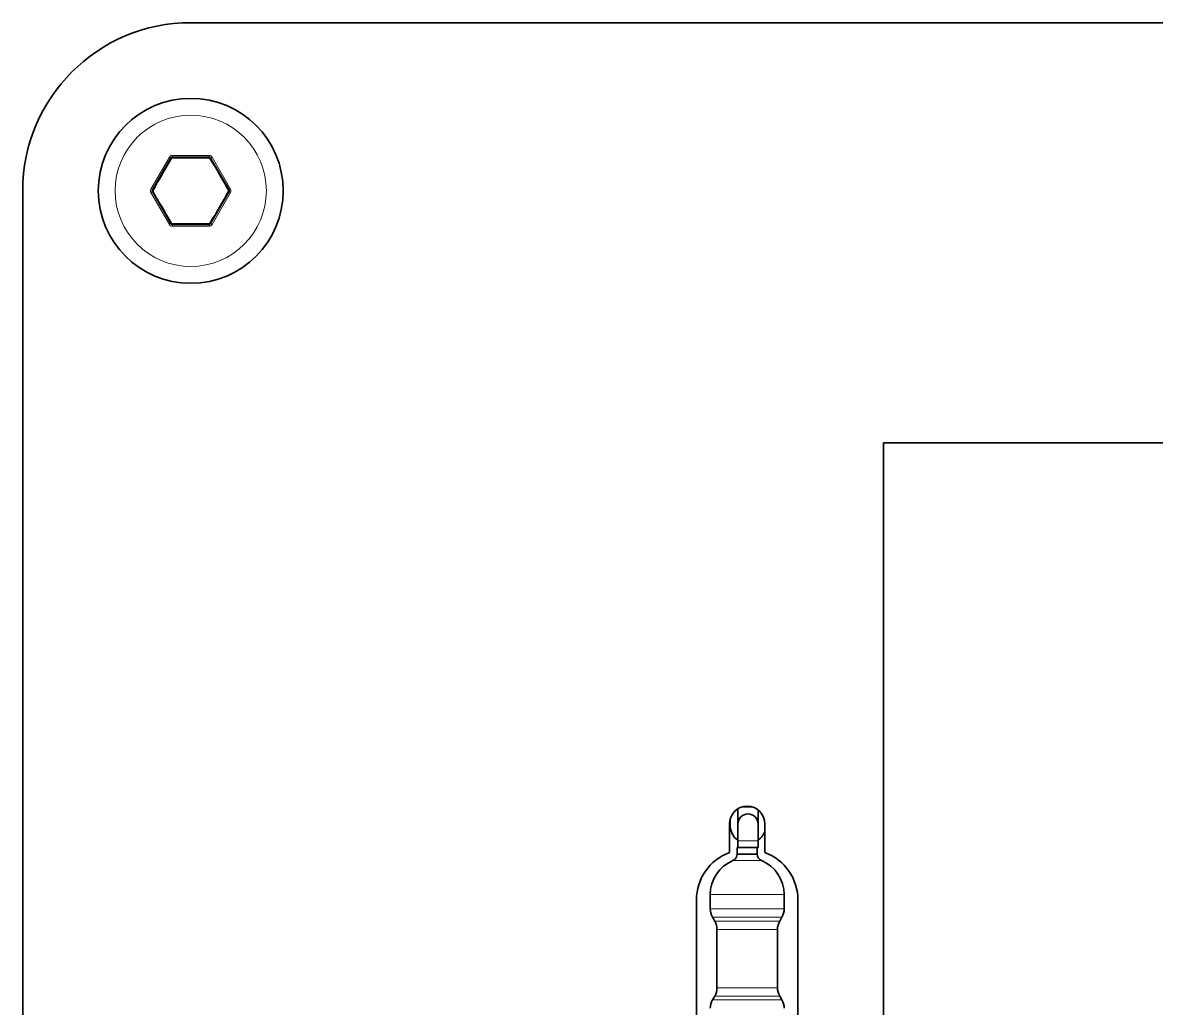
# Model space of a CAD drawing. Extents: x 315 to 857, y 212 to 651.
# Drawn here: x 392.41 to 426.14, y 335.53 to 364.84 of the extents above; entities that cross this region are included whole.
import ezdxf

# ---------------------------------------------------------------- set-up
doc = ezdxf.new("R2010")
doc.units = 0

msp = doc.modelspace()

# ---------------------------------------------------------------- linework, layer by layer
at = {"color": 7, "lineweight": 35}
for p, q in [((453.792, 364.839), (397.412, 364.839)), ((453.792, 364.839), (397.412, 364.839)), ((392.412, 359.839), (392.412, 294.079)), ((392.412, 359.839), (392.412, 294.079)), ((418.026, 352.349), (418.026, 301.585)), ((445.142, 352.349), (418.026, 352.349))]:
    msp.add_line(p, q, dxfattribs=at)
at = {"color": 7, "lineweight": 13, "ltscale": 0.027424}
for p, q in [((397.96, 360.889), (396.863, 360.889)), ((398.596, 359.889), (398.047, 360.839)), ((396.228, 359.789), (396.777, 358.839)), ((396.863, 358.789), (397.96, 358.789))]:
    msp.add_line(p, q, dxfattribs=at)
at = {"color": 7, "lineweight": 13, "ltscale": 0.00125}
for p, q in [((396.863, 360.889), (396.863, 360.839)), ((397.96, 360.889), (397.96, 360.839)), ((396.777, 360.839), (396.82, 360.814)), ((398.047, 360.839), (398.004, 360.814)), ((398.596, 359.889), (398.552, 359.864)), ((398.596, 359.789), (398.552, 359.814)), ((396.777, 358.839), (396.82, 358.864)), ((398.047, 358.839), (398.004, 358.864)), ((396.863, 358.789), (396.863, 358.839)), ((397.96, 358.789), (397.96, 358.839))]:
    msp.add_line(p, q, dxfattribs=at)
at = {"color": 7, "lineweight": 13, "ltscale": 0.027423}
msp.add_line((396.777, 360.839), (396.228, 359.889), dxfattribs=at)
at = {"color": 7, "lineweight": 35, "ltscale": 0.027424}
for p, q in [((396.82, 360.814), (396.272, 359.864)), ((397.96, 360.839), (396.863, 360.839)), ((398.552, 359.864), (398.004, 360.814)), ((396.272, 359.814), (396.82, 358.864)), ((398.004, 358.864), (398.552, 359.814)), ((396.863, 358.839), (397.96, 358.839))]:
    msp.add_line(p, q, dxfattribs=at)
at = {"color": 7, "lineweight": 13, "ltscale": 0.000750771}
msp.add_line((396.881, 360.811), (396.851, 360.811), dxfattribs=at)
at = {"color": 7, "lineweight": 13, "ltscale": 0.001249}
for p, q in [((396.228, 359.889), (396.272, 359.864)), ((396.228, 359.789), (396.272, 359.814))]:
    msp.add_line(p, q, dxfattribs=at)
at = {"color": 7, "lineweight": 13, "ltscale": 0.027425}
msp.add_line((398.047, 358.839), (398.596, 359.789), dxfattribs=at)
at = {"color": 7, "lineweight": 13, "ltscale": 0.000750001}
msp.add_line((397.943, 358.867), (397.973, 358.868), dxfattribs=at)
at = {"color": 7, "lineweight": 35, "ltscale": 0.011278}
msp.add_line((413.691, 341.008), (413.691, 341.459), dxfattribs=at)
at = {"color": 7, "lineweight": 13, "ltscale": 0.008701}
msp.add_line((413.793, 341.508), (414.141, 341.508), dxfattribs=at)
at = {"color": 7, "lineweight": 35, "ltscale": 0.010455}
msp.add_line((414.291, 341.008), (414.291, 341.426), dxfattribs=at)
at = {"color": 7, "lineweight": 35, "ltscale": 0.021223}
for p, q in [((413.438, 341.008), (413.438, 340.159)), ((414.496, 340.159), (414.496, 341.008))]:
    msp.add_line(p, q, dxfattribs=at)
at = {"color": 7, "lineweight": 35, "ltscale": 0.005018}
msp.add_line((413.461, 341.163), (413.461, 340.962), dxfattribs=at)
at = {"color": 7, "lineweight": 35, "ltscale": 0.0125}
for p, q in [((413.691, 340.508), (413.691, 341.008)), ((414.291, 340.508), (414.291, 341.008))]:
    msp.add_line(p, q, dxfattribs=at)
at = {"color": 7, "lineweight": 35, "ltscale": 0.015}
for p, q in [((414.267, 340.307), (413.667, 340.307)), ((413.667, 340.107), (414.267, 340.107))]:
    msp.add_line(p, q, dxfattribs=at)
at = {"color": 7, "lineweight": 35, "ltscale": 0.005}
for p, q in [((413.667, 340.107), (413.667, 340.307)), ((414.267, 340.107), (414.267, 340.307))]:
    msp.add_line(p, q, dxfattribs=at)
at = {"color": 7, "lineweight": 35, "ltscale": 0.005006}
for p, q in [((413.691, 340.307), (413.691, 340.508)), ((414.291, 340.307), (414.291, 340.508))]:
    msp.add_line(p, q, dxfattribs=at)
at = {"color": 7, "lineweight": 13, "ltscale": 0.015}
for p, q in [((413.691, 340.508), (414.291, 340.508)), ((414.267, 340.107), (413.667, 340.107))]:
    msp.add_line(p, q, dxfattribs=at)
at = {"color": 7, "lineweight": 35, "ltscale": 0.0078}
msp.add_line((413.979, 340.307), (414.291, 340.307), dxfattribs=at)
at = {"color": 7, "lineweight": 13, "ltscale": 0.015648}
msp.add_line((414.17, 339.923), (413.544, 339.923), dxfattribs=at)
at = {"color": 7, "lineweight": 13, "ltscale": 0.005506}
msp.add_line((414.17, 339.923), (414.39, 339.923), dxfattribs=at)
at = {"color": 7, "lineweight": 35, "ltscale": 0.087057}
for p, q in [((412.457, 338.749), (412.457, 335.266)), ((415.477, 335.266), (415.477, 338.749))]:
    msp.add_line(p, q, dxfattribs=at)
at = {"color": 7, "lineweight": 13, "ltscale": 0.040685}
for p, q in [((414.494, 338.907), (412.867, 338.907)), ((412.867, 338.488), (414.494, 338.488))]:
    msp.add_line(p, q, dxfattribs=at)
at = {"color": 7, "lineweight": 35, "ltscale": 0.01049}
for p, q in [((412.867, 338.488), (412.867, 338.907)), ((415.067, 338.488), (415.067, 338.907))]:
    msp.add_line(p, q, dxfattribs=at)
at = {"color": 7, "lineweight": 13, "ltscale": 0.014316}
for p, q in [((415.067, 338.907), (414.494, 338.907)), ((415.067, 338.488), (414.494, 338.488))]:
    msp.add_line(p, q, dxfattribs=at)
at = {"color": 7, "lineweight": 13, "ltscale": 0.038206}
for p, q in [((412.934, 338.238), (414.462, 338.238)), ((412.934, 335.777), (414.462, 335.777))]:
    msp.add_line(p, q, dxfattribs=at)
at = {"color": 7, "lineweight": 35, "ltscale": 0.003302}
for p, q in [((413, 338.123), (412.934, 338.238)), ((414.934, 338.123), (415, 338.238))]:
    msp.add_line(p, q, dxfattribs=at)
at = {"color": 7, "lineweight": 13, "ltscale": 0.035764}
for p, q in [((414.431, 338.123), (413, 338.123)), ((414.431, 335.891), (413, 335.891))]:
    msp.add_line(p, q, dxfattribs=at)
at = {"color": 7, "lineweight": 13, "ltscale": 0.012585}
for p, q in [((414.934, 338.123), (414.431, 338.123)), ((414.934, 335.891), (414.431, 335.891))]:
    msp.add_line(p, q, dxfattribs=at)
at = {"color": 7, "lineweight": 13, "ltscale": 0.013445}
for p, q in [((415, 338.238), (414.462, 338.238)), ((415, 335.777), (414.462, 335.777))]:
    msp.add_line(p, q, dxfattribs=at)
at = {"color": 7, "lineweight": 13, "ltscale": 0.033287}
for p, q in [((414.399, 337.873), (413.067, 337.873)), ((414.399, 336.141), (413.067, 336.141))]:
    msp.add_line(p, q, dxfattribs=at)
at = {"color": 7, "lineweight": 35, "ltscale": 0.043301}
for p, q in [((413.067, 336.141), (413.067, 337.873)), ((414.867, 336.141), (414.867, 337.873))]:
    msp.add_line(p, q, dxfattribs=at)
at = {"color": 7, "lineweight": 13, "ltscale": 0.011713}
for p, q in [((414.867, 337.873), (414.399, 337.873)), ((414.867, 336.141), (414.399, 336.141))]:
    msp.add_line(p, q, dxfattribs=at)
at = {"color": 7, "lineweight": 35, "ltscale": 0.003301}
for p, q in [((413, 335.891), (412.934, 335.777)), ((414.934, 335.891), (415, 335.777))]:
    msp.add_line(p, q, dxfattribs=at)
at = {"color": 7, "lineweight": 35}
msp.add_circle((397.412, 359.839), 2.75, dxfattribs=at)
at = {"color": 7, "lineweight": 13}
msp.add_circle((397.412, 359.839), 2.25, dxfattribs=at)
at = {"color": 7, "lineweight": 35}
for centre, radius, start, end in [((397.412, 359.839), 5, 90, 180), ((397.412, 359.839), 5, 90, 180), ((396.863, 360.789), 0.05, 90, 150), ((397.96, 360.789), 0.05, 30, 90), ((396.315, 359.839), 0.05, 150, 210), ((398.509, 359.839), 0.05, 330, 30), ((396.863, 358.889), 0.05, 210, 270), ((397.96, 358.889), 0.05, 270, 330), ((413.967, 341.007), 0.529, 0.0134, 179.9634), ((413.991, 341.008), 0.3, 0, 180), ((413.989, 340.961), 0.528, 179.9595, 235.6139), ((413.988, 340.964), 0.532, 304.7173, 342.8173), ((413.963, 338.745), 1.507, 110.3883, 179.8822), ((413.467, 340.107), 0.2, 292.6199, 0), ((414.467, 340.107), 0.2, 180.0147, 247.3655), ((413.971, 338.745), 1.507, 0.1163, 69.611), ((413.967, 338.907), 1.1, 112.6199, 180), ((413.967, 338.907), 1.1, 0, 67.3801), ((413.367, 338.488), 0.5, 180.0013, 209.9987), ((414.567, 338.488), 0.5, 330.0013, 359.9987), ((412.567, 337.873), 0.5, 0.0013, 29.9987), ((415.367, 337.873), 0.5, 150.0013, 179.9987), ((412.567, 336.141), 0.5, 330.0013, 359.9987), ((415.367, 336.141), 0.5, 180.0013, 209.9987), ((413.367, 335.527), 0.5, 150.0013, 179.9987), ((414.567, 335.527), 0.5, 0.0013, 29.9987)]:
    msp.add_arc(centre, radius, start, end, dxfattribs=at)
at = {"color": 7, "lineweight": 13}
for centre, radius, start, end in [((396.863, 360.789), 0.1, 90, 150), ((397.96, 360.789), 0.1, 30, 90), ((437.101, 336.925), 46.804, 149.3132, 150.6867), ((396.831, 360.783), 0.0333, 53.2811, 108.5588), ((397.413, 314.434), 46.38, 89.3084, 90.6574), ((397.939, 360.815), 0.0333, 353.2811, 48.5588), ((357.723, 336.925), 46.804, 29.3132, 30.6868), ((396.315, 359.839), 0.1, 150, 210), ((398.509, 359.839), 0.1, 330, 30), ((396.304, 359.808), 0.0333, 113.2811, 168.5588), ((437.1, 382.753), 46.803, 209.3132, 210.6868), ((357.404, 382.938), 47.172, 329.3186, 330.6814), ((398.52, 359.871), 0.0333, 293.2811, 348.5588), ((396.831, 358.895), 0.0333, 251.4413, 306.7189), ((397.411, 405.752), 46.888, 269.3161, 270.6505), ((396.885, 358.864), 0.0333, 173.2811, 228.5588), ((397.993, 358.895), 0.0333, 233.2811, 288.5588), ((396.863, 358.889), 0.1, 210, 270), ((397.96, 358.889), 0.1, 270, 330)]:
    msp.add_arc(centre, radius, start, end, dxfattribs=at)
for centre, major_axis, start_param, end_param in [((396.863, 360.789), (0, 0.05), 6.283185, 7.406149), ((397.96, 360.789), (0.0433, 0.025), 0, 1.122964), ((396.315, 359.839), (-0.0433, 0.025), 6.283185, 7.406149), ((398.509, 359.839), (0.0433, -0.025), 6.283185, 7.406149), ((397.96, 358.889), (0, -0.05), 6.283185, 7.406149)]:
    msp.add_ellipse(centre, major_axis=major_axis, ratio=0.27735, start_param=start_param, end_param=end_param, dxfattribs=at)

doc.saveas('drawing.dxf')
